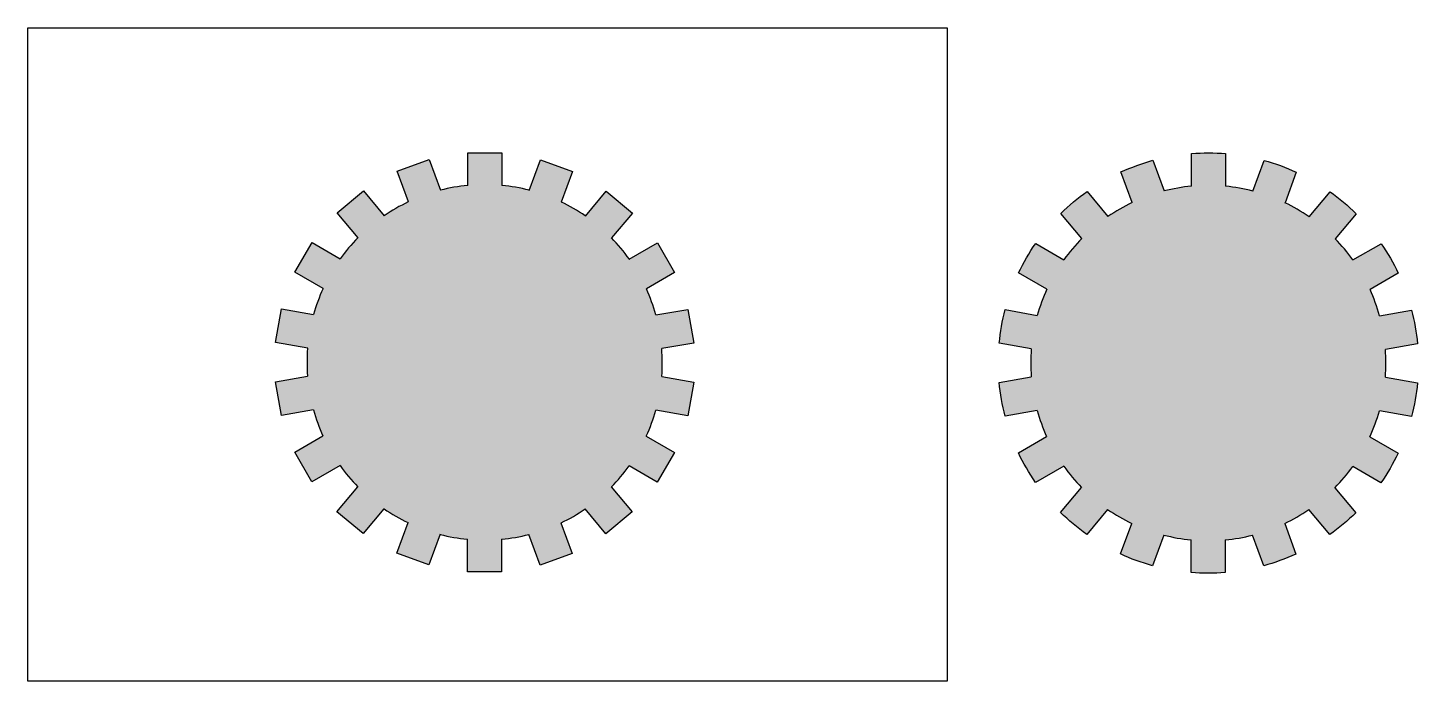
# Model space of a CAD drawing. Header units: millimetres. Extents: x 0 to 449, y -1 to 210.
import ezdxf

# ---------------------------------------------------------------- set-up
doc = ezdxf.new("R2010")
doc.units = ezdxf.units.MM
doc.layers.add('Layer1', color=30, linetype='Continuous', lineweight=30)
doc.layers.add('White', color=7, linetype='Continuous')

# ---------------------------------------------------------------- blocks, each defined once
blk = doc.blocks.new('*U4')
blk.add_lwpolyline([(-5.52, -5.37), (-5.51, 5.16, -0.040705), (5.52, 5.15), (5.51, -5.38)], format="xyb")
blk = doc.blocks.new('*U5')
at = {"color": 0, "linetype": 'ByBlock', "lineweight": -2, "transparency": 16777216}
for p, rotation in [((125.31, 151.82), 19.99999999999999), ((168.05, 151.78), 340.0000000000001), ((106.51, 140.99), 40.00000000000001), ((186.83, 140.91), 320.0000000000001), ((92.54, 124.38), 60.00000000000001), ((200.76, 124.27), 300.0000000000001), ((85.1, 104), 80.00000000000001), ((208.16, 103.87), 280), ((85.08, 82.3), 100), ((208.14, 82.17), 260), ((92.48, 61.9), 120), ((200.7, 61.79), 240), ((106.41, 45.26), 140.0000000000001), ((186.74, 45.18), 220), ((125.19, 34.39), 160), ((167.93, 34.35), 200.0000000000001), ((146.56, 30.6), 180)]:
    blk.add_blockref('*U4', p, dxfattribs=dict(at, rotation=rotation))
blk.add_blockref('*U4', (146.68, 155.57), dxfattribs=at)
blk = doc.blocks.new('*U10')
at = {"layer": 'White'}
blk.add_lwpolyline([(-9.93, -4.48), (-9.92, 6.05), (1.11, 6.04), (1.1, -4.49)], dxfattribs=at)
blk.add_lwpolyline([(9.93, -6.05), (9.91, -6.02, 0.039028), (1.1, -4.47)], format="xyb", dxfattribs=at)
blk = doc.blocks.new('*U11')
at = {"layer": 'White', "color": 0, "linetype": 'ByBlock', "lineweight": -2, "transparency": 16777216}
for p, rotation in [((130.74, 161.39), 19.99999999999999), ((172.87, 158.33), 340), ((111.44, 152.04), 39.99999999999999), ((190.62, 146.29), 320), ((96.5, 136.66), 59.99999999999999), ((203.18, 128.91), 299.9999999999999), ((87.73, 117.09), 80.00000000000001), ((209.03, 108.28), 280), ((86.17, 95.7), 99.99999999999999), ((207.48, 86.89), 260), ((92.03, 75.07), 120), ((198.7, 67.32), 240), ((104.59, 57.69), 140), ((183.77, 51.94), 220), ((122.34, 45.65), 160.0000000000001), ((164.46, 42.59), 200), ((143.13, 40.4), 180)]:
    blk.add_blockref('*U10', p, dxfattribs=dict(at, rotation=rotation))
blk.add_blockref('*U10', (152.08, 163.58), dxfattribs=at)

msp = doc.modelspace()

# ---------------------------------------------------------------- hatches: boundary and pattern name
h = msp.add_hatch(color=256)
h.dxf.hatch_style = 1
h.set_gradient(color1=(99, 100, 102), color2=(147, 149, 152), tint=1)
h.paths.add_polyline_path([(438.61, 106.19), (448.98, 108, 0.040705), (447.08, 118.87), (436.7, 117.05, 0.039144), (433.64, 125.48), (442.77, 130.74, 0.040705), (437.26, 140.3), (428.14, 135.04, 0.039144), (422.38, 141.92), (429.16, 149.98, 0.040705), (420.71, 157.08), (413.94, 149.02, 0.039144), (406.17, 153.51), (409.79, 163.4, 0.040705), (399.42, 167.19), (395.81, 157.29, 0.039144), (386.98, 158.86), (386.99, 169.39, 0.040705), (375.96, 169.4), (375.95, 158.87, 0.039144), (367.12, 157.32), (363.52, 167.22, 0.040705), (353.15, 163.46), (356.75, 153.56, 0.039144), (348.97, 149.08), (342.21, 157.16, 0.040705), (333.76, 150.07), (340.52, 142, 0.039144), (334.74, 135.14), (325.63, 140.41, 0.040705), (320.1, 130.86), (329.22, 125.59, 0.039144), (326.14, 117.16), (315.77, 119, 0.040705), (313.85, 108.14), (324.22, 106.3, 0.039144), (324.21, 97.33), (313.83, 95.51, 0.040705), (315.74, 84.65), (326.11, 86.47, 0.039144), (329.17, 78.04), (320.05, 72.78, 0.040705), (325.55, 63.22), (334.68, 68.48, 0.039144), (340.44, 61.6), (333.66, 53.54, 0.040705), (342.1, 46.44), (348.88, 54.5, 0.039144), (356.64, 50.01), (353.03, 40.12, 0.040705), (363.39, 36.33), (367, 46.23, 0.039144), (375.83, 44.66), (375.82, 34.13, 0.040705), (386.86, 34.12), (386.87, 44.65, 0.039144), (395.7, 46.2), (399.29, 36.3, 0.040705), (409.66, 40.06), (406.07, 49.96, 0.039144), (413.84, 54.44), (420.6, 46.36, 0.040705), (429.06, 53.44), (422.3, 61.52, 0.039144), (428.07, 68.38), (437.19, 63.11, 0.040705), (442.71, 72.66), (433.6, 77.93, 0.039144), (436.67, 86.36), (447.04, 84.52, 0.040705), (448.97, 95.38), (438.6, 97.22, 0.039144)])
at = {"layer": 'White', "true_color": 0x636466}
h = msp.add_hatch(color=251, dxfattribs=at)
h.dxf.hatch_style = 1
h.paths.add_polyline_path([(215.18, 108.24), (213.27, 119.1), (202.9, 117.28), (202.91, 117.32, 0.039028), (199.86, 125.72), (208.97, 130.97), (203.46, 140.53), (194.33, 135.27), (194.34, 135.31, 0.039028), (188.59, 142.17), (195.35, 150.21), (186.91, 157.31), (180.13, 149.25), (180.12, 149.28, 0.039028), (172.38, 153.76), (175.98, 163.63), (165.62, 167.42), (162.01, 157.52), (161.99, 157.55, 0.039028), (153.18, 159.11), (153.19, 169.62), (142.16, 169.63), (142.15, 159.1), (142.11, 159.12, 0.039028), (133.3, 157.57), (129.72, 167.45), (119.35, 163.69), (122.94, 153.79), (122.91, 153.8, 0.039028), (115.15, 149.33), (108.41, 157.39), (99.95, 150.3), (106.71, 142.23), (106.68, 142.23, 0.039028), (100.92, 135.38), (91.83, 140.64), (86.3, 131.09), (95.42, 125.82), (95.38, 125.8, 0.039028), (92.32, 117.4), (81.97, 119.23), (80.04, 108.37), (90.41, 106.53), (90.39, 106.5, 0.039028), (90.38, 97.56), (80.03, 95.74), (81.94, 84.88), (92.31, 86.7), (92.29, 86.66, 0.039028), (95.35, 78.25), (86.24, 73.01), (91.75, 63.45), (100.87, 68.71), (100.87, 68.67, 0.039028), (106.62, 61.81), (99.85, 53.77), (108.3, 46.67), (115.07, 54.73), (115.09, 54.7, 0.039028), (122.83, 50.22), (119.23, 40.35), (129.59, 36.56), (133.2, 46.46), (133.22, 46.43, 0.039028), (142.03, 44.87), (142.02, 34.36), (153.05, 34.35), (153.06, 44.88), (153.09, 44.86, 0.039028), (161.9, 46.41), (165.49, 36.53), (175.86, 40.29), (172.27, 50.19), (172.3, 50.18, 0.039028), (180.05, 54.65), (186.8, 46.59), (195.26, 53.67), (188.49, 61.75), (188.53, 61.75, 0.039028), (194.29, 68.6), (203.38, 63.34), (208.91, 72.89), (199.79, 78.16), (199.83, 78.18, 0.039028), (202.89, 86.58), (213.24, 84.75), (215.16, 95.61), (204.79, 97.45), (204.82, 97.47, 0.039028), (204.83, 106.42)])

# ---------------------------------------------------------------- linework, layer by layer
for p, q in [((0, 0), (0, 210)), ((297, 209.05), (297, -0.95))]:
    msp.add_line(p, q)
for points in [[(375.95, 158.87, 0.039144), (367.12, 157.32)], [(395.81, 157.29, 0.039144), (386.98, 158.86)], [(356.75, 153.56, 0.039144), (348.97, 149.08)], [(413.94, 149.02, 0.039144), (406.17, 153.51)], [(340.52, 142, 0.039144), (334.74, 135.14)], [(428.14, 135.04, 0.039144), (422.38, 141.92)], [(329.22, 125.59, 0.039144), (326.14, 117.16)], [(436.7, 117.05, 0.039144), (433.64, 125.48)], [(324.22, 106.3, 0.039144), (324.21, 97.33)], [(438.6, 97.22, 0.039144), (438.61, 106.19)], [(326.11, 86.47, 0.039144), (329.17, 78.04)], [(433.6, 77.93, 0.039144), (436.67, 86.36)], [(334.68, 68.48, 0.039144), (340.44, 61.6)], [(422.3, 61.52, 0.039144), (428.07, 68.38)], [(348.88, 54.5, 0.039144), (356.64, 50.01)], [(406.07, 49.96, 0.039144), (413.84, 54.44)], [(367, 46.23, 0.039144), (375.83, 44.66)], [(386.87, 44.65, 0.039144), (395.7, 46.2)]]:
    msp.add_lwpolyline(points, format="xyb")
at = {"layer": 'Layer1'}
msp.add_lwpolyline([(0, 210), (297, 210), (297, -0.95), (0, -0.95)], close=True, dxfattribs=at)

# ---------------------------------------------------------------- block references
msp.add_blockref('*U5', (234.79, 8.67))
at = {"layer": 'White'}
msp.add_blockref('*U11', (0, 0), dxfattribs=at)

doc.saveas('drawing.dxf')
